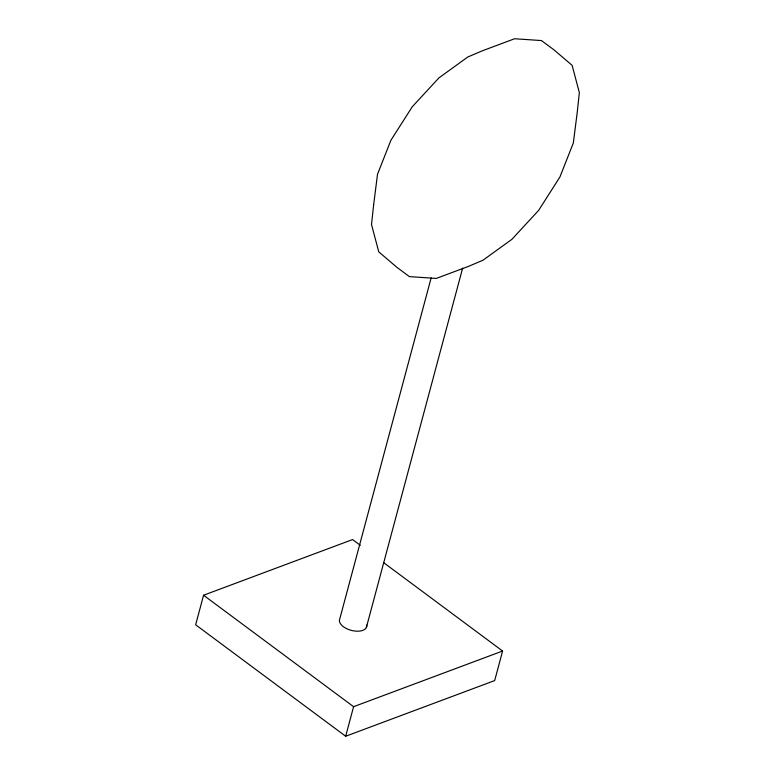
<?xml version="1.0" encoding="UTF-8"?>
<svg xmlns="http://www.w3.org/2000/svg" width="775" height="775" viewBox="0 0 775 775"><rect width="100%" height="100%" fill="white"/><g stroke="black" fill="none" stroke-linecap="round" stroke-linejoin="round"><path stroke-width="1.16" d="M360.317 545.319L352.567 539.565L203.563 595.239L195.649 624.795L345.679 736.25L494.683 680.576L502.597 651.029L383.548 562.582M431.152 277.896L339.838 618.683A14.047 7.459 15 0 0 351.937 630.54A14.047 7.459 15 0 0 366.73 625.008M366.333 627.585L462.646 268.121M345.679 736.25L353.594 706.693L502.597 651.029M203.563 595.239L353.594 706.693M373.657 204.668L371.516 224.547L378.752 251.836L396.897 267.327L409.403 276.617L436.267 278.428L468.613 266.338L483.077 260.158L511.907 239.32L538.606 210.422L559.938 176.952L573.345 142.949L577.21 112.511L579.351 92.632L572.115 65.332L553.97 49.852L541.463 40.562L514.6 38.75L482.263 50.83L467.79 57.011L438.96 77.858L412.271 106.756L390.929 140.227L377.522 174.23L373.657 204.668"/></g></svg>
